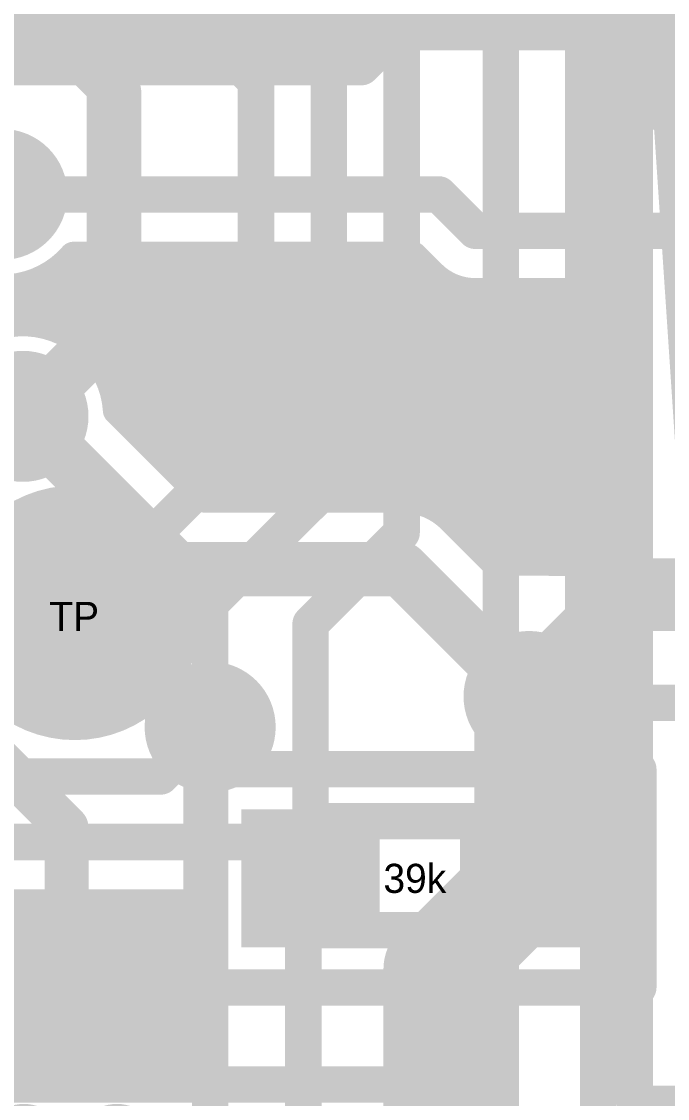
# Model space of a CAD drawing. Extents: x 7.81 to 12.22, y 5.5 to 10.76.
# Drawn here: x 10.0756 to 10.253, y 7.3595 to 7.6555 of the extents above; entities that cross this region are included whole.
import ezdxf

# ---------------------------------------------------------------- set-up
doc = ezdxf.new("R2010")
doc.units = 0
doc.layers.get('0').update_dxf_attribs({"linetype": 'CONTINUOUS'})
for name, color, linetype in [('BOTTOMLAYER', 5, 'CONTINUOUS'), ('BOTTOMSOLDER', 6, 'CONTINUOUS'), ('MECHANICAL1', 6, 'CONTINUOUS'), ('TOPLAYER', 1, 'CONTINUOUS'), ('TOPOVERLAY', 2, 'CONTINUOUS'), ('TOPPASTE', 8, 'CONTINUOUS'), ('TOPSOLDER', 216, 'CONTINUOUS')]:
    doc.layers.add(name, color=color, linetype=linetype)

# ---------------------------------------------------------------- blocks, each defined once
blk = doc.blocks.new('0603_33')
at = {"layer": 'MECHANICAL1', "const_width": 0.01}
for points in [[(-0.000531, -0.014252), (-0.000531, 0.015748)], [(-0.000531, 0.015748), (0.059469, 0.015748)], [(0.059469, -0.014252), (0.059469, 0.015748)], [(-0.000531, -0.014252), (0.059469, -0.014252)]]:
    blk.add_lwpolyline(points, dxfattribs=at)
at = {"layer": 'MECHANICAL1', "const_width": 0.005}
for points in [[(-0.003031, 0.015748, 1), (0.001969, 0.015748, 1)], [(-0.003031, 0.015748, 1), (0.001969, 0.015748, 1)], [(0.056968, 0.015748, 1), (0.061969, 0.015748, 1)], [(0.056968, 0.015748, 1), (0.061969, 0.015748, 1)], [(-0.003031, -0.014252, 1), (0.001969, -0.014252, 1)], [(-0.003031, -0.014252, 1), (0.001969, -0.014252, 1)], [(0.056968, -0.014252, 1), (0.061969, -0.014252, 1)], [(0.056968, -0.014252, 1), (0.061969, -0.014252, 1)]]:
    blk.add_lwpolyline(points, format="xyb", close=True, dxfattribs=at)
at = {"layer": 'TOPLAYER'}
for points in [[(-0.015, -0.015), (0.015, -0.015), (-0.015, 0.015), (0.015, 0.015)], [(0.045, -0.015), (0.075, -0.015), (0.045, 0.015), (0.075, 0.015)]]:
    blk.add_solid(points, dxfattribs=at)
at = {"layer": 'TOPOVERLAY', "const_width": 0.01}
for points in [[(-0.03, 0), (-0.03, 0.03)], [(-0.03, 0.03), (0.09, 0.03)], [(0.09, -0.03), (0.09, 0.03)], [(-0.03, -0.03), (-0.03, 0)], [(-0.03, -0.03), (0.09, -0.03)]]:
    blk.add_lwpolyline(points, dxfattribs=at)
at = {"layer": 'TOPOVERLAY', "const_width": 0.005}
for points in [[(-0.0325, 0.03, 1), (-0.0275, 0.03, 1)], [(-0.0325, 0.03, 1), (-0.0275, 0.03, 1)], [(0.0875, 0.03, 1), (0.0925, 0.03, 1)], [(0.0875, 0.03, 1), (0.0925, 0.03, 1)], [(-0.0325, 0, 1), (-0.0275, 0, 1)], [(-0.0325, 0, 1), (-0.0275, 0, 1)], [(-0.0325, -0.03, 1), (-0.0275, -0.03, 1)], [(-0.0325, -0.03, 1), (-0.0275, -0.03, 1)], [(0.0875, -0.03, 1), (0.0925, -0.03, 1)], [(0.0875, -0.03, 1), (0.0925, -0.03, 1)]]:
    blk.add_lwpolyline(points, format="xyb", close=True, dxfattribs=at)
at = {"layer": 'TOPPASTE'}
for points in [[(-0.015, -0.015), (0.015, -0.015), (-0.015, 0.015), (0.015, 0.015)], [(0.045, -0.015), (0.075, -0.015), (0.045, 0.015), (0.075, 0.015)]]:
    blk.add_solid(points, dxfattribs=at)
at = {"layer": 'TOPSOLDER'}
for points in [[(-0.019, -0.019), (0.019, -0.019), (-0.019, 0.019), (0.019, 0.019)], [(0.041, -0.019), (0.079, -0.019), (0.041, 0.019), (0.079, 0.019)]]:
    blk.add_solid(points, dxfattribs=at)
blk = doc.blocks.new('SWITCH_REED1_49')
at = {"layer": 'MECHANICAL1', "const_width": 0.01}
for points in [[(0.150232, 0.03413), (0.150232, -0.03587)], [(0.150232, 0.03413), (0.410232, 0.03413)], [(0.375232, 0.01413), (0.150232, -0.00087)]]:
    blk.add_lwpolyline(points, dxfattribs=at)
at = {"layer": 'MECHANICAL1', "const_width": 0.005}
blk.add_lwpolyline([(0.147732, 0.03413, 1), (0.152732, 0.03413, 1)], format="xyb", close=True, dxfattribs=at)
blk.add_lwpolyline([(0.147732, 0.03413, 1), (0.152732, 0.03413, 1)], format="xyb", close=True, dxfattribs=at)
at = {"layer": 'TOPOVERLAY', "const_width": 0.01}
blk.add_lwpolyline([(-0.052409, 0.056748), (0.556229, 0.056748)], dxfattribs=at)
blk = doc.blocks.new('SSOP20_WIDE_50')
at = {"layer": 'TOPOVERLAY', "const_width": 0.01}
for points in [[(-0.038386, 0.350394), (-0.038386, 0.283465)], [(0.268701, 0.350394), (-0.038386, 0.350394)]]:
    blk.add_lwpolyline(points, dxfattribs=at)
at = {"layer": 'TOPOVERLAY', "const_width": 0.005}
blk.add_lwpolyline([(-0.040886, 0.350394, 1), (-0.035886, 0.350394, 1)], format="xyb", close=True, dxfattribs=at)
blk.add_lwpolyline([(-0.040886, 0.350394, 1), (-0.035886, 0.350394, 1)], format="xyb", close=True, dxfattribs=at)
blk = doc.blocks.new('SO8_SMALL_52')
at = {"layer": 'MECHANICAL1', "const_width": 0.01}
for points in [[(0, 0.19685), (0, 0.15748)], [(0.025591, 0.19685), (0.025591, 0.15748)], [(0.051181, 0.19685), (0.051181, 0.15748)], [(0.076772, 0.19685), (0.076772, 0.15748)], [(0.097441, 0.15748), (-0.020669, 0.15748)], [(-0.020669, 0.15748), (-0.020669, 0.03937)], [(0.097441, 0.15748), (0.097441, 0.03937)], [(0.097441, 0.15748), (0.097441, 0.098425)], [(0.097441, 0.03937), (-0.020669, 0.03937)], [(0, 0.03937), (0, 0)], [(0.025591, 0.03937), (0.025591, 0)], [(0.051181, 0.03937), (0.051181, 0)], [(0.076772, 0.03937), (0.076772, 0)]]:
    blk.add_lwpolyline(points, dxfattribs=at)
at = {"layer": 'MECHANICAL1'}
for points, const_width in [([(-0.0025, 0.19685, 1), (0.0025, 0.19685, 1)], 0.005), ([(0.023091, 0.19685, 1), (0.028091, 0.19685, 1)], 0.005), ([(0.048681, 0.19685, 1), (0.053681, 0.19685, 1)], 0.005), ([(0.074272, 0.19685, 1), (0.079272, 0.19685, 1)], 0.005), ([(-0.023169, 0.15748, 1), (-0.018169, 0.15748, 1)], 0.005), ([(-0.023169, 0.15748, 1), (-0.018169, 0.15748, 1)], 0.005), ([(-0.0025, 0.15748, 1), (0.0025, 0.15748, 1)], 0.005), ([(0.023091, 0.15748, 1), (0.028091, 0.15748, 1)], 0.005), ([(0.048681, 0.15748, 1), (0.053681, 0.15748, 1)], 0.005), ([(0.074272, 0.15748, 1), (0.079272, 0.15748, 1)], 0.005), ([(0.094941, 0.15748, 1), (0.099941, 0.15748, 1)], 0.005), ([(0.094941, 0.15748, 1), (0.099941, 0.15748, 1)], 0.005), ([(0.094941, 0.15748, 1), (0.099941, 0.15748, 1)], 0.005), ([(0.094941, 0.098425, 1), (0.099941, 0.098425, 1)], 0.005), ([(0.015748, 0.066929, 1), (-0.007874, 0.066929, 1)], 0.01), ([(-0.010374, 0.066929, 1), (-0.005374, 0.066929, 1)], 0.005), ([(0.013248, 0.066929, 1), (0.018248, 0.066929, 1)], 0.005), ([(-0.023169, 0.03937, 1), (-0.018169, 0.03937, 1)], 0.005), ([(-0.023169, 0.03937, 1), (-0.018169, 0.03937, 1)], 0.005), ([(-0.0025, 0.03937, 1), (0.0025, 0.03937, 1)], 0.005), ([(0.023091, 0.03937, 1), (0.028091, 0.03937, 1)], 0.005), ([(0.048681, 0.03937, 1), (0.053681, 0.03937, 1)], 0.005), ([(0.074272, 0.03937, 1), (0.079272, 0.03937, 1)], 0.005), ([(0.094941, 0.03937, 1), (0.099941, 0.03937, 1)], 0.005), ([(0.094941, 0.03937, 1), (0.099941, 0.03937, 1)], 0.005), ([(-0.0025, 0, 1), (0.0025, 0, 1)], 0.005), ([(0.023091, 0, 1), (0.028091, 0, 1)], 0.005), ([(0.048681, 0, 1), (0.053681, 0, 1)], 0.005), ([(0.074272, 0, 1), (0.079272, 0, 1)], 0.005)]:
    blk.add_lwpolyline(points, format="xyb", close=True, dxfattribs=dict(at, const_width=const_width))
at = {"layer": 'TOPLAYER', "const_width": 0.016}
for points in [[(0, 0.20885), (0, 0.16485)], [(0.025591, 0.20885), (0.025591, 0.16485)], [(0.051181, 0.20885), (0.051181, 0.16485)], [(0.076772, 0.16485), (0.076772, 0.20885)], [(0, 0.022), (0, -0.022)], [(0.025591, 0.022), (0.025591, -0.022)], [(0.051181, 0.022), (0.051181, -0.022)], [(0.076772, 0.022), (0.076772, -0.022)]]:
    blk.add_lwpolyline(points, dxfattribs=at)
at = {"layer": 'TOPLAYER', "const_width": 0.008}
for points in [[(-0.004, 0.20885, 1), (0.004, 0.20885, 1)], [(0.021591, 0.20885, 1), (0.029591, 0.20885, 1)], [(0.047181, 0.20885, 1), (0.055181, 0.20885, 1)], [(0.072772, 0.20885, 1), (0.080772, 0.20885, 1)], [(-0.004, 0.16485, 1), (0.004, 0.16485, 1)], [(0.021591, 0.16485, 1), (0.029591, 0.16485, 1)], [(0.047181, 0.16485, 1), (0.055181, 0.16485, 1)], [(0.072772, 0.16485, 1), (0.080772, 0.16485, 1)], [(-0.004, 0.022, 1), (0.004, 0.022, 1)], [(0.021591, 0.022, 1), (0.029591, 0.022, 1)], [(0.047181, 0.022, 1), (0.055181, 0.022, 1)], [(0.072772, 0.022, 1), (0.080772, 0.022, 1)], [(-0.004, -0.022, 1), (0.004, -0.022, 1)], [(0.021591, -0.022, 1), (0.029591, -0.022, 1)], [(0.047181, -0.022, 1), (0.055181, -0.022, 1)], [(0.072772, -0.022, 1), (0.080772, -0.022, 1)]]:
    blk.add_lwpolyline(points, format="xyb", close=True, dxfattribs=at)
at = {"layer": 'TOPOVERLAY', "const_width": 0.01}
for points in [[(0.074803, 0.23622), (-0.033465, 0.23622)], [(-0.033465, 0.23622), (-0.033465, 0.135827)], [(0.110236, 0.23622), (0.074803, 0.23622)], [(0.110236, 0.23622), (0.110236, 0.153543)], [(0.110236, 0.153543), (0.110236, -0.03937)], [(-0.033465, 0.061024), (-0.033465, -0.03937)], [(0.001969, -0.03937), (-0.033465, -0.03937)], [(0.110236, -0.03937), (0.001969, -0.03937)]]:
    blk.add_lwpolyline(points, dxfattribs=at)
at = {"layer": 'TOPOVERLAY', "const_width": 0.005}
for points in [[(-0.035965, 0.23622, 1), (-0.030965, 0.23622, 1)], [(-0.035965, 0.23622, 1), (-0.030965, 0.23622, 1)], [(0.072303, 0.23622, 1), (0.077303, 0.23622, 1)], [(0.072303, 0.23622, 1), (0.077303, 0.23622, 1)], [(0.107736, 0.23622, 1), (0.112736, 0.23622, 1)], [(0.107736, 0.23622, 1), (0.112736, 0.23622, 1)], [(0.107736, 0.153543, 1), (0.112736, 0.153543, 1)], [(0.107736, 0.153543, 1), (0.112736, 0.153543, 1)], [(-0.035965, 0.135827, 1), (-0.030965, 0.135827, 1)], [(-0.035965, 0.135827, 1), (-0.030965, 0.135827, 1)], [(-0.035965, 0.061024, 1), (-0.030965, 0.061024, 1)], [(-0.035965, 0.061024, 1), (-0.030965, 0.061024, 1)], [(-0.035965, -0.03937, 1), (-0.030965, -0.03937, 1)], [(-0.035965, -0.03937, 1), (-0.030965, -0.03937, 1)], [(-0.000531, -0.03937, 1), (0.004469, -0.03937, 1)], [(-0.000531, -0.03937, 1), (0.004469, -0.03937, 1)], [(0.107736, -0.03937, 1), (0.112736, -0.03937, 1)], [(0.107736, -0.03937, 1), (0.112736, -0.03937, 1)]]:
    blk.add_lwpolyline(points, format="xyb", close=True, dxfattribs=at)
at = {"layer": 'TOPOVERLAY', "const_width": 0.01}
blk.add_lwpolyline([(-0.033465, 0.135827, -1), (-0.033465, 0.061024)], format="xyb", dxfattribs=at)
at = {"layer": 'TOPPASTE', "const_width": 0.016}
for points in [[(0, 0.20885), (0, 0.16485)], [(0.025591, 0.20885), (0.025591, 0.16485)], [(0.051181, 0.20885), (0.051181, 0.16485)], [(0.076772, 0.16485), (0.076772, 0.20885)], [(0, 0.022), (0, -0.022)], [(0.025591, 0.022), (0.025591, -0.022)], [(0.051181, 0.022), (0.051181, -0.022)], [(0.076772, 0.022), (0.076772, -0.022)]]:
    blk.add_lwpolyline(points, dxfattribs=at)
at = {"layer": 'TOPPASTE', "const_width": 0.008}
for points in [[(-0.004, 0.20885, 1), (0.004, 0.20885, 1)], [(0.021591, 0.20885, 1), (0.029591, 0.20885, 1)], [(0.047181, 0.20885, 1), (0.055181, 0.20885, 1)], [(0.072772, 0.20885, 1), (0.080772, 0.20885, 1)], [(-0.004, 0.16485, 1), (0.004, 0.16485, 1)], [(0.021591, 0.16485, 1), (0.029591, 0.16485, 1)], [(0.047181, 0.16485, 1), (0.055181, 0.16485, 1)], [(0.072772, 0.16485, 1), (0.080772, 0.16485, 1)], [(-0.004, 0.022, 1), (0.004, 0.022, 1)], [(0.021591, 0.022, 1), (0.029591, 0.022, 1)], [(0.047181, 0.022, 1), (0.055181, 0.022, 1)], [(0.072772, 0.022, 1), (0.080772, 0.022, 1)], [(-0.004, -0.022, 1), (0.004, -0.022, 1)], [(0.021591, -0.022, 1), (0.029591, -0.022, 1)], [(0.047181, -0.022, 1), (0.055181, -0.022, 1)], [(0.072772, -0.022, 1), (0.080772, -0.022, 1)]]:
    blk.add_lwpolyline(points, format="xyb", close=True, dxfattribs=at)
at = {"layer": 'TOPSOLDER', "const_width": 0.024}
for points in [[(0, 0.20885), (0, 0.16485)], [(0.025591, 0.20885), (0.025591, 0.16485)], [(0.051181, 0.20885), (0.051181, 0.16485)], [(0.076772, 0.16485), (0.076772, 0.20885)], [(0, 0.022), (0, -0.022)], [(0.025591, 0.022), (0.025591, -0.022)], [(0.051181, 0.022), (0.051181, -0.022)], [(0.076772, 0.022), (0.076772, -0.022)]]:
    blk.add_lwpolyline(points, dxfattribs=at)
at = {"layer": 'TOPSOLDER', "const_width": 0.012}
for points in [[(-0.006, 0.20885, 1), (0.006, 0.20885, 1)], [(0.019591, 0.20885, 1), (0.031591, 0.20885, 1)], [(0.045181, 0.20885, 1), (0.057181, 0.20885, 1)], [(0.070772, 0.20885, 1), (0.082772, 0.20885, 1)], [(-0.006, 0.16485, 1), (0.006, 0.16485, 1)], [(0.019591, 0.16485, 1), (0.031591, 0.16485, 1)], [(0.045181, 0.16485, 1), (0.057181, 0.16485, 1)], [(0.070772, 0.16485, 1), (0.082772, 0.16485, 1)], [(-0.006, 0.022, 1), (0.006, 0.022, 1)], [(0.019591, 0.022, 1), (0.031591, 0.022, 1)], [(0.045181, 0.022, 1), (0.057181, 0.022, 1)], [(0.070772, 0.022, 1), (0.082772, 0.022, 1)], [(-0.006, -0.022, 1), (0.006, -0.022, 1)], [(0.019591, -0.022, 1), (0.031591, -0.022, 1)], [(0.045181, -0.022, 1), (0.057181, -0.022, 1)], [(0.070772, -0.022, 1), (0.082772, -0.022, 1)]]:
    blk.add_lwpolyline(points, format="xyb", close=True, dxfattribs=at)
blk = doc.blocks.new('1X5_HEADER_57')
at = {"layer": 'MECHANICAL1', "const_width": 0.01}
for points in [[(0.24, -0.04), (0.24, 0.04)], [(0.24, -0.04), (-0.24, -0.04)]]:
    blk.add_lwpolyline(points, dxfattribs=at)
at = {"layer": 'MECHANICAL1', "const_width": 0.005}
blk.add_lwpolyline([(0.2375, -0.04, 1), (0.2425, -0.04, 1)], format="xyb", close=True, dxfattribs=at)
blk.add_lwpolyline([(0.2375, -0.04, 1), (0.2425, -0.04, 1)], format="xyb", close=True, dxfattribs=at)
at = {"layer": 'TOPOVERLAY', "const_width": 0.01}
blk.add_lwpolyline([(0.25, -0.05), (-0.25, -0.05)], dxfattribs=at)
blk = doc.blocks.new('TEST_POINT_PAD_5_60')
at = {"layer": 'MECHANICAL1'}
for points, const_width in [([(0.025, 0, 1), (-0.025, 0, 1)], 0.01), ([(-0.0275, 0, 1), (-0.0225, 0, 1)], 0.005), ([(0.0225, 0, 1), (0.0275, 0, 1)], 0.005)]:
    blk.add_lwpolyline(points, format="xyb", close=True, dxfattribs=dict(at, const_width=const_width))
at = {"layer": 'TOPLAYER', "const_width": 0.02}
blk.add_lwpolyline([(-0.01, 0, 1), (0.01, 0, 1)], format="xyb", close=True, dxfattribs=at)
at = {"layer": 'TOPOVERLAY'}
for points, const_width in [([(0.03, 0, 1), (-0.03, 0, 1)], 0.01), ([(-0.0325, 0, 1), (-0.0275, 0, 1)], 0.005), ([(0.0275, 0, 1), (0.0325, 0, 1)], 0.005)]:
    blk.add_lwpolyline(points, format="xyb", close=True, dxfattribs=dict(at, const_width=const_width))
at = {"layer": 'TOPPASTE', "const_width": 0.02}
blk.add_lwpolyline([(-0.01, 0, 1), (0.01, 0, 1)], format="xyb", close=True, dxfattribs=at)
at = {"layer": 'TOPSOLDER', "const_width": 0.024}
blk.add_lwpolyline([(-0.012, 0, 1), (0.012, 0, 1)], format="xyb", close=True, dxfattribs=at)

msp = doc.modelspace()

# ---------------------------------------------------------------- linework, layer by layer
at = {"layer": 'BOTTOMLAYER'}
for points, const_width in [([(10.169, 7.643), (10.224, 7.698)], 0.01), ([(10.014, 7.643), (10.169, 7.643)], 0.01), ([(10.070228, 7.608), (10.190228, 7.608)], 0.01), ([(10.190228, 7.608), (10.200228, 7.598)], 0.01), ([(10.200228, 7.598), (10.284, 7.598)], 0.01), ([(10.08899, 7.59), (10.184187, 7.59)], 0.008), ([(10.089901, 7.591), (10.183187, 7.591)], 0.008), ([(10.09, 7.568909), (10.09, 7.591)], 0.008), ([(10.095, 7.564748), (10.095, 7.591)], 0.008), ([(10.1, 7.557), (10.1, 7.591)], 0.008), ([(10.105, 7.545577), (10.105, 7.591)], 0.008), ([(10.11, 7.540577), (10.11, 7.591)], 0.008), ([(10.115, 7.535577), (10.115, 7.591)], 0.008), ([(10.12, 7.530577), (10.12, 7.591)], 0.008), ([(10.125, 7.525577), (10.125, 7.591)], 0.008), ([(10.13, 7.5245), (10.13, 7.591)], 0.008), ([(10.135, 7.5245), (10.135, 7.591)], 0.008), ([(10.14, 7.5245), (10.14, 7.591)], 0.008), ([(10.145, 7.5245), (10.145, 7.591)], 0.008), ([(10.15, 7.5245), (10.15, 7.591)], 0.008), ([(10.155, 7.5245), (10.155, 7.591)], 0.008), ([(10.16, 7.5245), (10.16, 7.591)], 0.008), ([(10.165, 7.5245), (10.165, 7.591)], 0.008), ([(10.17, 7.5245), (10.17, 7.591)], 0.008), ([(10.175, 7.5245), (10.175, 7.591)], 0.008), ([(10.18, 7.5245), (10.18, 7.591)], 0.008), ([(10.183187, 7.591), (10.188188, 7.585998)], 0.008), ([(10.185, 7.523848), (10.185, 7.589187)], 0.008), ([(10.085, 7.571393), (10.085, 7.586604)], 0.008), ([(10.08, 7.572691), (10.08, 7.583906)], 0.008), ([(10.082353, 7.585), (10.189274, 7.585)], 0.008), ([(10.19, 7.521741), (10.19, 7.584421)], 0.008), ([(10.075, 7.572981), (10.075, 7.582442)], 0.008), ([(10.195, 7.517577), (10.195, 7.581824)], 0.008), ([(10.2, 7.512577), (10.2, 7.581002)], 0.008), ([(10.200228, 7.581), (10.238228, 7.581)], 0.008), ([(10.205, 7.507577), (10.205, 7.581)], 0.008), ([(10.21, 7.507252), (10.21, 7.581)], 0.008), ([(10.215, 7.507207), (10.215, 7.581)], 0.008), ([(10.22, 7.507163), (10.22, 7.581)], 0.008), ([(10.225, 7.507118), (10.225, 7.581)], 0.008), ([(10.23, 7.507073), (10.23, 7.581)], 0.008), ([(10.235, 7.507029), (10.235, 7.581)], 0.008), ([(10.238228, 7.507), (10.238228, 7.581)], 0.008), ([(9.897385, 7.58), (10.238228, 7.58)], 0.008), ([(9.897385, 7.575), (10.238228, 7.575)], 0.008), ([(10.088124, 7.57), (10.238228, 7.57)], 0.008), ([(10.094762, 7.565), (10.238228, 7.565)], 0.008), ([(10.098517, 7.56), (10.238228, 7.56)], 0.008), ([(10.100739, 7.555), (10.238228, 7.555)], 0.008), ([(10.076, 7.547), (10.118, 7.505)], 0.015), ([(10.101826, 7.55), (10.238228, 7.55)], 0.008), ([(10.101949, 7.548628), (10.126077, 7.5245)], 0.008), ([(10.105577, 7.545), (10.238228, 7.545)], 0.008), ([(10.110577, 7.54), (10.238228, 7.54)], 0.008), ([(10.115577, 7.535), (10.238228, 7.535)], 0.008), ([(10.120577, 7.53), (10.238228, 7.53)], 0.008), ([(10.125577, 7.525), (10.238228, 7.525)], 0.008), ([(10.126077, 7.5245), (10.18, 7.5245)], 0.008), ([(10.19246, 7.52), (10.238228, 7.52)], 0.008), ([(10.193789, 7.518789), (10.205283, 7.507294)], 0.008), ([(10.197577, 7.515), (10.238228, 7.515)], 0.008), ([(10.202577, 7.51), (10.238228, 7.51)], 0.008), ([(10.106, 7.493), (10.118, 7.505)], 0.015), ([(10.118, 7.505), (10.18, 7.505)], 0.015), ([(10.18, 7.505), (10.215, 7.47)], 0.015), ([(10.205283, 7.507294), (10.238228, 7.507)], 0.008), ([(10.045228, 7.493), (10.106, 7.493)], 0.015), ([(10.215, 7.42), (10.215, 7.47)], 0.03), ([(10.12741, 7.26659), (10.12741, 7.46159)], 0.01), ([(10.067, 7.455), (10.088, 7.434)], 0.012), ([(10.088, 7.388), (10.088, 7.434)], 0.012), ([(10.19, 7.395), (10.215, 7.42)], 0.03), ([(10.19, 7.33), (10.19, 7.395)], 0.03)]:
    msp.add_lwpolyline(points, dxfattribs=dict(at, const_width=const_width))
for points, const_width in [([(10.1665, 7.643, 1), (10.1715, 7.643, 1)], 0.005), ([(10.1665, 7.643, 1), (10.1715, 7.643, 1)], 0.005), ([(10.187728, 7.608, 1), (10.192728, 7.608, 1)], 0.005), ([(10.187728, 7.608, 1), (10.192728, 7.608, 1)], 0.005), ([(10.197728, 7.598, 1), (10.202728, 7.598, 1)], 0.005), ([(10.197728, 7.598, 1), (10.202728, 7.598, 1)], 0.005), ([(10.08699, 7.59, 1), (10.09099, 7.59, 1)], 0.004), ([(10.087901, 7.591, 1), (10.091901, 7.591, 1)], 0.004), ([(10.087901, 7.591, 1), (10.091901, 7.591, 1)], 0.004), ([(10.088, 7.591, 1), (10.092, 7.591, 1)], 0.004), ([(10.093, 7.591, 1), (10.097, 7.591, 1)], 0.004), ([(10.098, 7.591, 1), (10.102, 7.591, 1)], 0.004), ([(10.103, 7.591, 1), (10.107, 7.591, 1)], 0.004), ([(10.108, 7.591, 1), (10.112, 7.591, 1)], 0.004), ([(10.113, 7.591, 1), (10.117, 7.591, 1)], 0.004), ([(10.118, 7.591, 1), (10.122, 7.591, 1)], 0.004), ([(10.123, 7.591, 1), (10.127, 7.591, 1)], 0.004), ([(10.128, 7.591, 1), (10.132, 7.591, 1)], 0.004), ([(10.133, 7.591, 1), (10.137, 7.591, 1)], 0.004), ([(10.138, 7.591, 1), (10.142, 7.591, 1)], 0.004), ([(10.143, 7.591, 1), (10.147, 7.591, 1)], 0.004), ([(10.148, 7.591, 1), (10.152, 7.591, 1)], 0.004), ([(10.153, 7.591, 1), (10.157, 7.591, 1)], 0.004), ([(10.158, 7.591, 1), (10.162, 7.591, 1)], 0.004), ([(10.163, 7.591, 1), (10.167, 7.591, 1)], 0.004), ([(10.168, 7.591, 1), (10.172, 7.591, 1)], 0.004), ([(10.173, 7.591, 1), (10.177, 7.591, 1)], 0.004), ([(10.178, 7.591, 1), (10.182, 7.591, 1)], 0.004), ([(10.181187, 7.591, 1), (10.185187, 7.591, 1)], 0.004), ([(10.181187, 7.591, 1), (10.185187, 7.591, 1)], 0.004), ([(10.182187, 7.59, 1), (10.186187, 7.59, 1)], 0.004), ([(10.183, 7.589187, 1), (10.187, 7.589187, 1)], 0.004), ([(10.083, 7.586604, 1), (10.087, 7.586604, 1)], 0.004), ([(10.078, 7.583906, 1), (10.082, 7.583906, 1)], 0.004), ([(10.080353, 7.585, 1), (10.084353, 7.585, 1)], 0.004), ([(10.186188, 7.585998, 1), (10.190188, 7.585998, 1)], 0.004), ([(10.186188, 7.585998, 1), (10.190188, 7.585998, 1)], 0.004), ([(10.186208, 7.585979, 1), (10.190207, 7.585979, 1)], 0.004), ([(10.187274, 7.585, 1), (10.191274, 7.585, 1)], 0.004), ([(10.188, 7.584421, 1), (10.192, 7.584421, 1)], 0.004), ([(10.073, 7.582442, 1), (10.077, 7.582442, 1)], 0.004), ([(10.193, 7.581824, 1), (10.197, 7.581824, 1)], 0.004), ([(10.198, 7.581002, 1), (10.202, 7.581002, 1)], 0.004), ([(10.198228, 7.581, 1), (10.202228, 7.581, 1)], 0.004), ([(10.198228, 7.581, 1), (10.202228, 7.581, 1)], 0.004), ([(10.198228, 7.581, 1), (10.202228, 7.581, 1)], 0.004), ([(10.203, 7.581, 1), (10.207, 7.581, 1)], 0.004), ([(10.208, 7.581, 1), (10.212, 7.581, 1)], 0.004), ([(10.213, 7.581, 1), (10.217, 7.581, 1)], 0.004), ([(10.218, 7.581, 1), (10.222, 7.581, 1)], 0.004), ([(10.223, 7.581, 1), (10.227, 7.581, 1)], 0.004), ([(10.228, 7.581, 1), (10.232, 7.581, 1)], 0.004), ([(10.233, 7.581, 1), (10.237, 7.581, 1)], 0.004), ([(10.236228, 7.581, 1), (10.240228, 7.581, 1)], 0.004), ([(10.236228, 7.581, 1), (10.240228, 7.581, 1)], 0.004), ([(10.236228, 7.58, 1), (10.240228, 7.58, 1)], 0.004), ([(10.236228, 7.575, 1), (10.240228, 7.575, 1)], 0.004), ([(10.073, 7.572981, 1), (10.077, 7.572981, 1)], 0.004), ([(10.078, 7.572691, 1), (10.082, 7.572691, 1)], 0.004), ([(10.083, 7.571393, 1), (10.087, 7.571393, 1)], 0.004), ([(10.086124, 7.57, 1), (10.090124, 7.57, 1)], 0.004), ([(10.088, 7.568909, 1), (10.092, 7.568909, 1)], 0.004), ([(10.236228, 7.57, 1), (10.240228, 7.57, 1)], 0.004), ([(10.092762, 7.565, 1), (10.096762, 7.565, 1)], 0.004), ([(10.093, 7.564748, 1), (10.097, 7.564748, 1)], 0.004), ([(10.236228, 7.565, 1), (10.240228, 7.565, 1)], 0.004), ([(10.096517, 7.56, 1), (10.100517, 7.56, 1)], 0.004), ([(10.236228, 7.56, 1), (10.240228, 7.56, 1)], 0.004), ([(10.098, 7.557, 1), (10.102, 7.557, 1)], 0.004), ([(10.098739, 7.555, 1), (10.102739, 7.555, 1)], 0.004), ([(10.236228, 7.555, 1), (10.240228, 7.555, 1)], 0.004), ([(10.07225, 7.547, 1), (10.07975, 7.547, 1)], 0.0075), ([(10.099826, 7.55, 1), (10.103826, 7.55, 1)], 0.004), ([(10.099949, 7.548628, 1), (10.103949, 7.548628, 1)], 0.004), ([(10.099949, 7.548628, 1), (10.103949, 7.548628, 1)], 0.004), ([(10.236228, 7.55, 1), (10.240228, 7.55, 1)], 0.004), ([(10.103, 7.545577, 1), (10.107, 7.545577, 1)], 0.004), ([(10.103577, 7.545, 1), (10.107577, 7.545, 1)], 0.004), ([(10.236228, 7.545, 1), (10.240228, 7.545, 1)], 0.004), ([(10.108, 7.540577, 1), (10.112, 7.540577, 1)], 0.004), ([(10.108577, 7.54, 1), (10.112577, 7.54, 1)], 0.004), ([(10.236228, 7.54, 1), (10.240228, 7.54, 1)], 0.004), ([(10.113, 7.535577, 1), (10.117, 7.535577, 1)], 0.004), ([(10.113577, 7.535, 1), (10.117577, 7.535, 1)], 0.004), ([(10.236228, 7.535, 1), (10.240228, 7.535, 1)], 0.004), ([(10.118, 7.530577, 1), (10.122, 7.530577, 1)], 0.004), ([(10.118577, 7.53, 1), (10.122577, 7.53, 1)], 0.004), ([(10.236228, 7.53, 1), (10.240228, 7.53, 1)], 0.004), ([(10.123, 7.525577, 1), (10.127, 7.525577, 1)], 0.004), ([(10.123577, 7.525, 1), (10.127577, 7.525, 1)], 0.004), ([(10.124077, 7.5245, 1), (10.128077, 7.5245, 1)], 0.004), ([(10.124077, 7.5245, 1), (10.128077, 7.5245, 1)], 0.004), ([(10.128, 7.5245, 1), (10.132, 7.5245, 1)], 0.004), ([(10.133, 7.5245, 1), (10.137, 7.5245, 1)], 0.004), ([(10.138, 7.5245, 1), (10.142, 7.5245, 1)], 0.004), ([(10.143, 7.5245, 1), (10.147, 7.5245, 1)], 0.004), ([(10.148, 7.5245, 1), (10.152, 7.5245, 1)], 0.004), ([(10.153, 7.5245, 1), (10.157, 7.5245, 1)], 0.004), ([(10.158, 7.5245, 1), (10.162, 7.5245, 1)], 0.004), ([(10.163, 7.5245, 1), (10.167, 7.5245, 1)], 0.004), ([(10.168, 7.5245, 1), (10.172, 7.5245, 1)], 0.004), ([(10.173, 7.5245, 1), (10.177, 7.5245, 1)], 0.004), ([(10.178, 7.5245, 1), (10.182, 7.5245, 1)], 0.004), ([(10.178, 7.5245, 1), (10.182, 7.5245, 1)], 0.004), ([(10.178, 7.5245, 1), (10.182, 7.5245, 1)], 0.004), ([(10.178, 7.5245, 1), (10.182, 7.5245, 1)], 0.004), ([(10.236228, 7.525, 1), (10.240228, 7.525, 1)], 0.004), ([(10.183, 7.523848, 1), (10.187, 7.523848, 1)], 0.004), ([(10.188, 7.521741, 1), (10.192, 7.521741, 1)], 0.004), ([(10.19046, 7.52, 1), (10.19446, 7.52, 1)], 0.004), ([(10.191789, 7.518789, 1), (10.195789, 7.518789, 1)], 0.004), ([(10.191789, 7.518789, 1), (10.195789, 7.518789, 1)], 0.004), ([(10.191789, 7.518789, 1), (10.195789, 7.518789, 1)], 0.004), ([(10.236228, 7.52, 1), (10.240228, 7.52, 1)], 0.004), ([(10.193, 7.517577, 1), (10.197, 7.517577, 1)], 0.004), ([(10.195577, 7.515, 1), (10.199577, 7.515, 1)], 0.004), ([(10.236228, 7.515, 1), (10.240228, 7.515, 1)], 0.004), ([(10.198, 7.512577, 1), (10.202, 7.512577, 1)], 0.004), ([(10.200577, 7.51, 1), (10.204577, 7.51, 1)], 0.004), ([(10.236228, 7.51, 1), (10.240228, 7.51, 1)], 0.004), ([(10.11425, 7.505, 1), (10.12175, 7.505, 1)], 0.0075), ([(10.11425, 7.505, 1), (10.12175, 7.505, 1)], 0.0075), ([(10.11425, 7.505, 1), (10.12175, 7.505, 1)], 0.0075), ([(10.17625, 7.505, 1), (10.18375, 7.505, 1)], 0.0075), ([(10.17625, 7.505, 1), (10.18375, 7.505, 1)], 0.0075), ([(10.203, 7.507577, 1), (10.207, 7.507577, 1)], 0.004), ([(10.203283, 7.507294, 1), (10.207283, 7.507294, 1)], 0.004), ([(10.203283, 7.507294, 1), (10.207283, 7.507294, 1)], 0.004), ([(10.208, 7.507252, 1), (10.212, 7.507252, 1)], 0.004), ([(10.213, 7.507207, 1), (10.217, 7.507207, 1)], 0.004), ([(10.218, 7.507163, 1), (10.222, 7.507163, 1)], 0.004), ([(10.223, 7.507118, 1), (10.227, 7.507118, 1)], 0.004), ([(10.228, 7.507073, 1), (10.232, 7.507073, 1)], 0.004), ([(10.233, 7.507029, 1), (10.237, 7.507029, 1)], 0.004), ([(10.236228, 7.507, 1), (10.240228, 7.507, 1)], 0.004), ([(10.236228, 7.507, 1), (10.240228, 7.507, 1)], 0.004), ([(10.10225, 7.493, 1), (10.10975, 7.493, 1)], 0.0075), ([(10.10225, 7.493, 1), (10.10975, 7.493, 1)], 0.0075), ([(10.2075, 7.47, 1), (10.2225, 7.47, 1)], 0.015), ([(10.21125, 7.47, 1), (10.21875, 7.47, 1)], 0.0075), ([(10.12491, 7.46159, 1), (10.12991, 7.46159, 1)], 0.005), ([(10.085, 7.434, 1), (10.091, 7.434, 1)], 0.006), ([(10.085, 7.434, 1), (10.091, 7.434, 1)], 0.006), ([(10.2075, 7.42, 1), (10.2225, 7.42, 1)], 0.015), ([(10.2075, 7.42, 1), (10.2225, 7.42, 1)], 0.015), ([(10.1825, 7.395, 1), (10.1975, 7.395, 1)], 0.015), ([(10.1825, 7.395, 1), (10.1975, 7.395, 1)], 0.015), ([(10.085, 7.388, 1), (10.091, 7.388, 1)], 0.006)]:
    msp.add_lwpolyline(points, format="xyb", close=True, dxfattribs=dict(at, const_width=const_width))
at = {"layer": 'BOTTOMLAYER', "const_width": 0.008}
for points in [[(10.089901, 7.591, -1.026357), (10.051467, 7.626)], [(10.200228, 7.581, -0.199327), (10.188188, 7.585998)], [(10.200228, 7.581, -0.198912), (10.188208, 7.585979)], [(10.050051, 7.548628, -0.939219), (10.101949, 7.548628)], [(10.18, 7.5245, -0.198912), (10.193789, 7.518789)], [(10.18, 7.5245, -0.198912), (10.193789, 7.518789)]]:
    msp.add_lwpolyline(points, format="xyb", dxfattribs=at)
at = {"layer": 'BOTTOMSOLDER'}
for points, const_width in [([(10.061228, 7.608, 1), (10.079228, 7.608, 1)], 0.018), ([(10.067, 7.547, 1), (10.085, 7.547, 1)], 0.018), ([(10.206, 7.47, 1), (10.224, 7.47, 1)], 0.018), ([(10.11841, 7.46159, 1), (10.13641, 7.46159, 1)], 0.018), ([(10.074, 7.388, 1), (10.102, 7.388, 1)], 0.028)]:
    msp.add_lwpolyline(points, format="xyb", close=True, dxfattribs=dict(at, const_width=const_width))
at = {"layer": 'TOPLAYER'}
for points, const_width in [([(10.089638, 7.647362), (10.089638, 7.739362)], 0.012), ([(10.140819, 7.665181), (10.16, 7.646)], 0.01), ([(10.166409, 7.665046), (10.18, 7.651456)], 0.01), ([(10.115228, 7.663772), (10.14, 7.639)], 0.01), ([(10.220228, 7.661772), (10.284, 7.598)], 0.01), ([(10.18, 7.515), (10.18, 7.651456)], 0.01), ([(10.089638, 7.647362), (10.101, 7.636)], 0.012), ([(10.16, 7.528), (10.16, 7.646)], 0.01), ([(10.101, 7.572), (10.101, 7.636)], 0.015), ([(10.14, 7.542772), (10.14, 7.639)], 0.01), ([(10.076, 7.547), (10.101, 7.572)], 0.015), ([(10.036638, 7.54659), (10.090228, 7.493)], 0.01), ([(10.068, 7.547), (10.076, 7.547)], 0.01), ([(10.090228, 7.493), (10.14, 7.542772)], 0.01), ([(10.12741, 7.49541), (10.16, 7.528)], 0.01), ([(10.155, 7.49), (10.18, 7.515)], 0.01), ([(10.215, 7.47), (10.243, 7.498)], 0.02), ([(10.243, 7.498), (10.284, 7.498)], 0.02), ([(10.12741, 7.46159), (10.12741, 7.49541)], 0.01), ([(10.090228, 7.493), (10.093819, 7.493)], 0.01), ([(10.155, 7.42), (10.155, 7.49)], 0.01), ([(10.215, 7.42), (10.215, 7.47)], 0.01), ([(10.113819, 7.448), (10.12741, 7.46159)], 0.01), ([(10.015228, 7.448), (10.113819, 7.448)], 0.01), ([(10.04, 7.43), (10.146, 7.43)], 0.01), ([(10.153, 7.418), (10.15343, 7.41843)], 0.01), ([(10.153, 7.324), (10.153, 7.418)], 0.01)]:
    msp.add_lwpolyline(points, dxfattribs=dict(at, const_width=const_width))
for points, const_width in [([(10.1775, 7.651456, 1), (10.1825, 7.651456, 1)], 0.005), ([(10.1775, 7.651456, 1), (10.1825, 7.651456, 1)], 0.005), ([(10.086638, 7.647362, 1), (10.092638, 7.647362, 1)], 0.006), ([(10.086638, 7.647362, 1), (10.092638, 7.647362, 1)], 0.006), ([(10.1575, 7.646, 1), (10.1625, 7.646, 1)], 0.005), ([(10.1575, 7.646, 1), (10.1625, 7.646, 1)], 0.005), ([(10.09725, 7.636, 1), (10.10475, 7.636, 1)], 0.0075), ([(10.1375, 7.639, 1), (10.1425, 7.639, 1)], 0.005), ([(10.1375, 7.639, 1), (10.1425, 7.639, 1)], 0.005), ([(10.098, 7.636, 1), (10.104, 7.636, 1)], 0.006), ([(10.09725, 7.572, 1), (10.10475, 7.572, 1)], 0.0075), ([(10.09725, 7.572, 1), (10.10475, 7.572, 1)], 0.0075), ([(10.07225, 7.547, 1), (10.07975, 7.547, 1)], 0.0075), ([(10.0735, 7.547, 1), (10.0785, 7.547, 1)], 0.005), ([(10.1375, 7.542772, 1), (10.1425, 7.542772, 1)], 0.005), ([(10.1375, 7.542772, 1), (10.1425, 7.542772, 1)], 0.005), ([(10.1575, 7.528, 1), (10.1625, 7.528, 1)], 0.005), ([(10.1575, 7.528, 1), (10.1625, 7.528, 1)], 0.005), ([(10.1775, 7.515, 1), (10.1825, 7.515, 1)], 0.005), ([(10.1775, 7.515, 1), (10.1825, 7.515, 1)], 0.005), ([(10.238, 7.498, 1), (10.248, 7.498, 1)], 0.01), ([(10.238, 7.498, 1), (10.248, 7.498, 1)], 0.01), ([(10.12491, 7.49541, 1), (10.12991, 7.49541, 1)], 0.005), ([(10.12491, 7.49541, 1), (10.12991, 7.49541, 1)], 0.005), ([(10.087728, 7.493, 1), (10.092728, 7.493, 1)], 0.005), ([(10.087728, 7.493, 1), (10.092728, 7.493, 1)], 0.005), ([(10.087728, 7.493, 1), (10.092728, 7.493, 1)], 0.005), ([(10.091319, 7.493, 1), (10.096319, 7.493, 1)], 0.005), ([(10.1525, 7.49, 1), (10.1575, 7.49, 1)], 0.005), ([(10.1525, 7.49, 1), (10.1575, 7.49, 1)], 0.005), ([(10.21, 7.47, 1), (10.22, 7.47, 1)], 0.01), ([(10.2125, 7.47, 1), (10.2175, 7.47, 1)], 0.005), ([(10.12491, 7.46159, 1), (10.12991, 7.46159, 1)], 0.005), ([(10.12491, 7.46159, 1), (10.12991, 7.46159, 1)], 0.005), ([(10.111319, 7.448, 1), (10.116319, 7.448, 1)], 0.005), ([(10.111319, 7.448, 1), (10.116319, 7.448, 1)], 0.005), ([(10.1435, 7.43, 1), (10.1485, 7.43, 1)], 0.005), ([(10.1525, 7.42, 1), (10.1575, 7.42, 1)], 0.005), ([(10.2125, 7.42, 1), (10.2175, 7.42, 1)], 0.005), ([(10.1505, 7.418, 1), (10.1555, 7.418, 1)], 0.005), ([(10.1505, 7.418, 1), (10.1555, 7.418, 1)], 0.005), ([(10.15093, 7.41843, 1), (10.15593, 7.41843, 1)], 0.005)]:
    msp.add_lwpolyline(points, format="xyb", close=True, dxfattribs=dict(at, const_width=const_width))
msp.add_solid([(10.051, 7.363), (10.125, 7.363), (10.051, 7.413), (10.125, 7.413)], dxfattribs=at)
at = {"layer": 'TOPPASTE'}
msp.add_solid([(10.051, 7.363), (10.125, 7.363), (10.051, 7.413), (10.125, 7.413)], dxfattribs=at)
at = {"layer": 'TOPSOLDER'}
for points, const_width in [([(10.061228, 7.608, 1), (10.079228, 7.608, 1)], 0.018), ([(10.067, 7.547, 1), (10.085, 7.547, 1)], 0.018), ([(10.206, 7.47, 1), (10.224, 7.47, 1)], 0.018), ([(10.11841, 7.46159, 1), (10.13641, 7.46159, 1)], 0.018), ([(10.074, 7.388, 1), (10.102, 7.388, 1)], 0.028)]:
    msp.add_lwpolyline(points, format="xyb", close=True, dxfattribs=dict(at, const_width=const_width))
msp.add_solid([(10.047, 7.359), (10.129, 7.359), (10.047, 7.417), (10.129, 7.417)], dxfattribs=at)

# ---------------------------------------------------------------- block references
for name, p, rotation in [('SSOP20_WIDE_50', (10.192, 8.003), 180), ('SWITCH_REED1_49', (10.264, 7.318), 90), ('1X5_HEADER_57', (10.284, 7.598), 270), ('SO8_SMALL_52', (10.153, 7.324), 180)]:
    msp.add_blockref(name, p, dxfattribs=dict(rotation=rotation))
for name, p in [('TEST_POINT_PAD_5_60', (10.090228, 7.493)), ('0603_33', (10.155, 7.42))]:
    msp.add_blockref(name, p)

# ---------------------------------------------------------------- texts
at = {"layer": 'MECHANICAL1'}
for s, p in [('TP', (10.083228, 7.488)), ('39k', (10.175, 7.416))]:
    msp.add_text(s, height=0.008, dxfattribs=at).set_placement(p)

doc.saveas('drawing.dxf')
